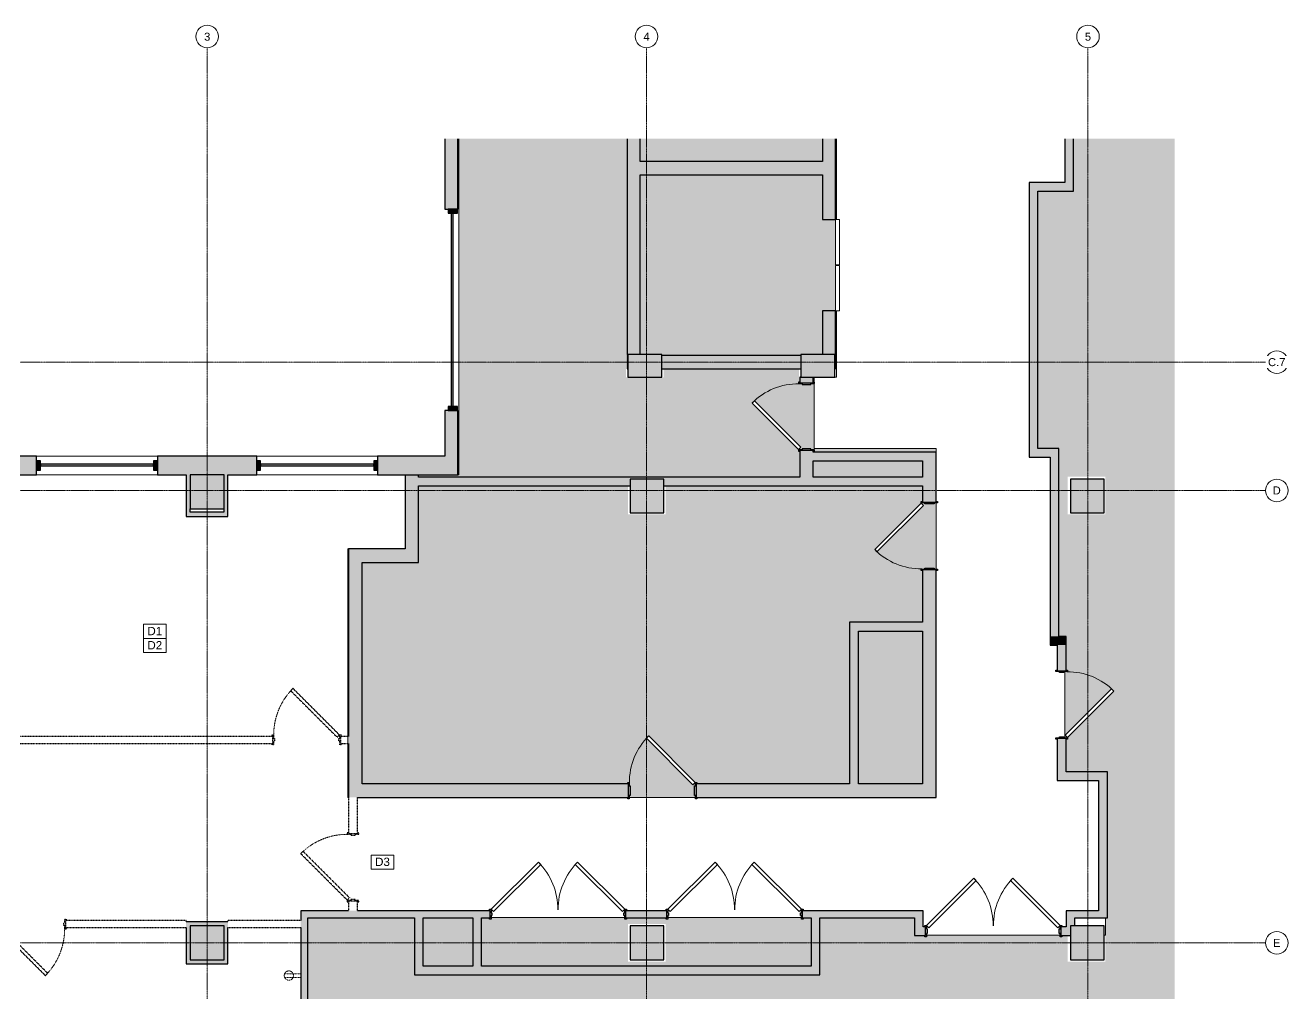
# Model space of a CAD drawing. Header units: inches. Extents: x 2810 to 3941, y 247 to 1114.
# Drawn here: x 3269 to 3941, y 599 to 1114 of the extents above; entities that cross this region are included whole.
import ezdxf

# ---------------------------------------------------------------- set-up
doc = ezdxf.new("R2010")
doc.units = ezdxf.units.IN
doc.header["$MEASUREMENT"] = 0
doc.linetypes.add('Demolished', pattern=[0.1875, 0.125, -0.0625])
doc.linetypes.add('Grid Line 1_2_', pattern=[0.875, 0.5, -0.125, 0.125, -0.125])
for name, color, linetype, lineweight in [('A-ANNO-KEYN', 231, 'Continuous', 9), ('A-ANNO-NOTE', 131, 'Demolished', 9), ('A-DETL-GENF', 92, 'Continuous', 9), ('A-DETL-THIN', 151, 'Continuous', 9), ('A-DOOR', 31, 'Demolished', 9), ('A-GLAZ-CURT', 52, 'Continuous', 18), ('A-GLAZ-CWMG', 51, 'Continuous', 18), ('A-WALL', 113, 'Continuous', 18), ('A-WALL-PATT', 111, 'Continuous', 18), ('I-WALL', 2, 'Continuous', 18), ('Q-SPCQ', 91, 'Continuous', 18), ('S-COLS', 52, 'Continuous', 18), ('S-GRID', 1, 'Continuous', 9), ('S-GRID-IDEN', 1, 'Continuous', 9)]:
    doc.layers.add(name, color=color, linetype=linetype, lineweight=lineweight)
doc.styles.add('Arial', font='arial.ttf', dxfattribs={"height": 4.425898})
doc.styles.add('Swis721 Lt BT', font='swissl.ttf', dxfattribs={"height": 4.257319})

# ---------------------------------------------------------------- blocks, each defined once
blk = doc.blocks.new('System Panel - Glazed-4380184-FIRST FLOOR DEMOLITION')
at = {"layer": 'A-GLAZ-CURT'}
blk.add_hatch(color=250, dxfattribs=at).paths.add_polyline_path([(-30.125, -0.75), (-30.125, -1.75), (30.125, -1.75), (30.125, -0.75)], flags=0)
at = {"layer": 'A-GLAZ-CURT', "color": 8, "lineweight": 30}
for p, q in [((30.125, -0.75), (-30.125, -0.75)), ((-30.125, -0.75), (-30.125, -1.75)), ((-30.125, -1.75), (30.125, -1.75)), ((30.125, -1.75), (30.125, -0.75))]:
    blk.add_line(p, q, dxfattribs=at)
blk = doc.blocks.new('Rectangular Mullion - 2 x 5_ rectangular-4380177-FIRST FLOOR DEMOLITION')
at = {"layer": 'A-GLAZ-CWMG'}
blk.add_hatch(color=250, dxfattribs=at).paths.add_polyline_path([(-2, 3.5), (-2, -1.5), (0, -1.5), (0, 3.5)], flags=0)
at = {"layer": 'A-GLAZ-CWMG', "color": 8, "lineweight": 30}
for p, q in [((0, 3.5), (-2, 3.5)), ((-2, 3.5), (-2, -1.5)), ((0, -1.5), (0, 3.5)), ((-2, -1.5), (0, -1.5))]:
    blk.add_line(p, q, dxfattribs=at)
blk = doc.blocks.new('Rectangular Mullion - 2 x 5_ rectangular-4380178-FIRST FLOOR DEMOLITION')
at = {"layer": 'A-GLAZ-CWMG'}
blk.add_hatch(color=250, dxfattribs=at).paths.add_polyline_path([(0, -1.5), (-2, -1.5), (-2, 3.5), (0, 3.5), (0, 0.75)], flags=0)
at = {"layer": 'A-GLAZ-CWMG', "color": 8, "lineweight": 30}
for p, q in [((-2, 3.5), (0, 3.5)), ((-2, -1.5), (-2, 3.5)), ((0, 3.5), (0, -1.5)), ((0, -1.5), (-2, -1.5))]:
    blk.add_line(p, q, dxfattribs=at)
blk = doc.blocks.new('Concrete-Rectangular-Column - 18X18-4463687-FIRST FLOOR DEMOLITION')
at = {"layer": 'S-COLS'}
blk.add_hatch(color=250, dxfattribs=at).paths.add_polyline_path([(8, -9), (9, -9), (9, 9), (-9, 9), (-9, -9)], flags=0)
at = {"layer": 'S-COLS', "color": 8, "lineweight": 30}
for p, q in [((9, 9), (-9, 9)), ((-9, 9), (-9, -9)), ((9, -9), (9, 9)), ((-9, -9), (9, -9))]:
    blk.add_line(p, q, dxfattribs=at)
blk = doc.blocks.new('System Panel - Glazed-4466132-FIRST FLOOR DEMOLITION')
at = {"layer": 'A-GLAZ-CURT'}
blk.add_hatch(color=250, dxfattribs=at).paths.add_polyline_path([(51.5, -0.75), (-51.5, -0.75), (-51.5, -1.75), (51.5, -1.75)], flags=0)
at = {"layer": 'A-GLAZ-CURT', "color": 8, "lineweight": 30}
for p, q in [((51.5, -0.75), (-51.5, -0.75)), ((-51.5, -0.75), (-51.5, -1.75)), ((-51.5, -1.75), (51.5, -1.75)), ((51.5, -1.75), (51.5, -0.75))]:
    blk.add_line(p, q, dxfattribs=at)
blk = doc.blocks.new('Single Flush_No Glass - 3_-0_x8_-0_-4469900-FIRST FLOOR DEMOLITION')
at = {"layer": 'A-DOOR', "color": 10, "lineweight": 30}
for p, q in [((-14.38, 2.97), (-14.38, 2.22)), ((-13.63, 2.97), (-14.38, 2.97)), ((-13.63, 1.1), (-13.63, 2.97)), ((-13.13, 1.1), (-13.63, 1.1)), ((-13.13, -1.28), (-13.13, 1.1)), ((21.62, 1.1), (21.12, 1.1)), ((21.12, 1.1), (21.12, -1.28)), ((22.37, 2.97), (21.62, 2.97)), ((21.62, 2.97), (21.62, 1.1)), ((22.37, 2.22), (22.37, 2.97)), ((-14.38, -2.4), (-14.38, -3.15)), ((-14.38, -3.15), (-13.63, -3.15)), ((-13.63, -3.15), (-13.63, -1.28)), ((-13.63, -1.28), (-13.13, -1.28)), ((-4.49, -26.66), (20.26, -1.91)), ((21.49, -3.15), (-3.25, -27.9)), ((20.26, -1.91), (21.49, -3.15)), ((21.12, -1.28), (21.62, -1.28)), ((21.62, -1.28), (21.62, -3.15)), ((21.62, -3.15), (22.37, -3.15)), ((22.37, -3.15), (22.37, -2.4)), ((-3.25, -27.9), (-4.49, -26.66))]:
    blk.add_line(p, q, dxfattribs=at)
at = {"layer": 'A-DOOR', "color": 7}
blk.add_arc((21.49, -3.15), 35, 179.5, 225, dxfattribs=at)
blk = doc.blocks.new('Concrete-Rectangular-Column - 12 x 18-4462631-FIRST FLOOR DEMOLITION')
at = {"layer": 'S-COLS'}
blk.add_hatch(color=250, dxfattribs=at).paths.add_polyline_path([(-6, -9), (6, -9), (6, 9), (-6, 9), (-6, 2.5)], flags=0)
at = {"layer": 'S-COLS', "color": 8, "lineweight": 30}
for p, q in [((6, 9), (-6, 9)), ((-6, 9), (-6, -9)), ((6, -9), (6, 9)), ((-6, -9), (6, -9))]:
    blk.add_line(p, q, dxfattribs=at)
blk = doc.blocks.new('Single Flush_No Glass - 3_-0_x8_-0_-4473693-FIRST FLOOR DEMOLITION')
at = {"layer": 'A-DOOR', "linetype": 'Continuous', "lineweight": 18}
h = blk.add_hatch(color=250, dxfattribs=at)
h.paths.add_polyline_path([(22.37, -2.22), (21.99, -2.22), (21.99, 2.4), (22.37, 2.4), (22.37, 3.15), (21.62, 3.15), (21.62, 1.28), (21.12, 1.28), (21.12, -1.1), (21.62, -1.1), (21.62, -2.97), (22.37, -2.97)], flags=0)
h.paths.add_polyline_path([(-13.13, -1.1), (-13.13, 1.28), (-13.63, 1.28), (-13.63, 3.15), (-14.38, 3.15), (-14.38, 2.4), (-14.01, 2.4), (-14.01, -2.22), (-14.38, -2.22), (-14.38, -2.97), (-13.63, -2.97), (-13.63, -1.1)], flags=0)
at = {"layer": 'A-DOOR', "color": 8, "linetype": 'Continuous', "lineweight": 30}
for p, q in [((-3.25, 27.9), (-4.49, 26.66)), ((21.49, 3.15), (-3.25, 27.9)), ((-4.49, 26.66), (20.26, 1.91)), ((-14.38, 3.15), (-13.63, 3.15)), ((-14.38, 2.4), (-14.38, 3.15)), ((-13.63, 3.15), (-13.63, 1.28)), ((-13.63, 1.28), (-13.13, 1.28)), ((-13.13, 1.28), (-13.13, -1.1)), ((20.26, 1.91), (21.49, 3.15)), ((21.12, 1.28), (21.62, 1.28)), ((21.12, -1.1), (21.12, 1.28)), ((21.62, 3.15), (22.37, 3.15)), ((21.62, 1.28), (21.62, 3.15)), ((22.37, 3.15), (22.37, 2.4)), ((-14.38, -2.97), (-14.38, -2.22)), ((-13.63, -2.97), (-14.38, -2.97)), ((-13.63, -1.1), (-13.63, -2.97)), ((-13.13, -1.1), (-13.63, -1.1)), ((21.62, -1.1), (21.12, -1.1)), ((21.62, -2.97), (21.62, -1.1)), ((22.37, -2.97), (21.62, -2.97)), ((22.37, -2.22), (22.37, -2.97))]:
    blk.add_line(p, q, dxfattribs=at)
at = {"layer": 'A-DOOR', "color": 55, "linetype": 'Continuous', "lineweight": 18}
blk.add_arc((21.49, 3.15), 35, 135, 180.5, dxfattribs=at)
blk = doc.blocks.new('Double Flush_No Glass_with Frame - 6_-0_X8_-0_-4473727-FIRST FLOOR DEMOLITION')
at = {"layer": 'A-DOOR', "linetype": 'Continuous', "lineweight": 18}
h = blk.add_hatch(color=250, dxfattribs=at)
h.paths.add_polyline_path([(-31.63, -2.97), (-31.63, -1.1), (-31.13, -1.1), (-31.13, 1.28), (-31.63, 1.28), (-31.63, 3.15), (-32.38, 3.15), (-32.38, 2.4), (-32.01, 2.4), (-32.01, -2.22), (-32.38, -2.22), (-32.38, -2.97), (-32.01, -2.97)], flags=0)
h.paths.add_polyline_path([(40.24, -2.97), (40.37, -2.97), (40.37, -2.22), (39.99, -2.22), (39.99, 2.4), (40.37, 2.4), (40.37, 3.15), (39.62, 3.15), (39.62, 1.28), (39.12, 1.28), (39.12, -1.1), (39.62, -1.1), (39.62, -2.97), (39.99, -2.97)], flags=0)
at = {"layer": 'A-DOOR', "color": 8, "linetype": 'Continuous', "lineweight": 30}
for p, q in [((-31.51, 3.15), (-6.45, 28.21)), ((-5.21, 26.97), (-30.27, 1.91)), ((-6.45, 28.21), (-5.21, 26.97)), ((14.44, 28.21), (13.2, 26.97)), ((13.2, 26.97), (38.26, 1.91)), ((39.49, 3.15), (14.44, 28.21)), ((-32.38, 3.15), (-31.63, 3.15)), ((-32.38, 2.4), (-32.38, 3.15)), ((-31.63, 3.15), (-31.63, 1.28)), ((-31.63, 1.28), (-31.13, 1.28)), ((-30.27, 1.91), (-31.51, 3.15)), ((-31.13, 1.28), (-31.13, -1.1)), ((38.26, 1.91), (39.49, 3.15)), ((39.12, 1.28), (39.62, 1.28)), ((39.12, -1.1), (39.12, 1.28)), ((39.62, 3.15), (40.37, 3.15)), ((39.62, 1.28), (39.62, 3.15)), ((40.37, 3.15), (40.37, 2.4)), ((-32.38, -2.97), (-32.38, -2.22)), ((-31.63, -2.97), (-32.38, -2.97)), ((-31.63, -1.1), (-31.63, -2.97)), ((-31.13, -1.1), (-31.63, -1.1)), ((39.62, -1.1), (39.12, -1.1)), ((39.62, -2.97), (39.62, -1.1)), ((40.37, -2.97), (39.62, -2.97)), ((40.37, -2.22), (40.37, -2.97))]:
    blk.add_line(p, q, dxfattribs=at)
at = {"layer": 'A-DOOR', "color": 55, "linetype": 'Continuous', "lineweight": 18}
for centre, start, end in [((-31.51, 3.15), 359.5, 45), ((39.49, 3.15), 135, 180.5)]:
    blk.add_arc(centre, 35.44, start, end, dxfattribs=at)
blk = doc.blocks.new('Double Flush_No Glass_with Frame - 6_-0_X8_-0_-4473791-FIRST FLOOR DEMOLITION')
at = {"layer": 'A-DOOR', "linetype": 'Continuous', "lineweight": 18}
h = blk.add_hatch(color=250, dxfattribs=at)
h.paths.add_polyline_path([(-32.01, -2.54), (-31.63, -2.54), (-31.63, -0.66), (-31.13, -0.66), (-31.13, 0.84), (-31.63, 0.84), (-31.63, 2.71), (-32.38, 2.71), (-32.38, 1.96), (-32.01, 1.96), (-32.01, -1.79), (-32.38, -1.79), (-32.38, -2.54), (-32.26, -2.54)], flags=0)
h.paths.add_polyline_path([(39.62, -2.54), (40.37, -2.54), (40.37, -1.79), (39.99, -1.79), (39.99, 1.96), (40.37, 1.96), (40.37, 2.71), (39.62, 2.71), (39.62, 0.84), (39.12, 0.84), (39.12, -0.66), (39.62, -0.66), (39.62, -1.79)], flags=0)
at = {"layer": 'A-DOOR', "color": 8, "linetype": 'Continuous', "lineweight": 30}
for p, q in [((-31.51, 2.71), (-6.45, 27.77)), ((-6.45, 27.77), (-5.21, 26.53)), ((14.44, 27.77), (13.2, 26.53)), ((39.49, 2.71), (14.44, 27.77)), ((-5.21, 26.53), (-30.27, 1.48)), ((13.2, 26.53), (38.26, 1.48)), ((-32.38, 2.71), (-31.63, 2.71)), ((-32.38, 1.96), (-32.38, 2.71)), ((-31.63, 2.71), (-31.63, 0.84)), ((-31.63, 0.84), (-31.13, 0.84)), ((-30.27, 1.48), (-31.51, 2.71)), ((-31.13, 0.84), (-31.13, -0.66)), ((38.26, 1.48), (39.49, 2.71)), ((39.12, 0.84), (39.62, 0.84)), ((39.12, -0.66), (39.12, 0.84)), ((39.62, 2.71), (40.37, 2.71)), ((39.62, 0.84), (39.62, 2.71)), ((40.37, 2.71), (40.37, 1.96)), ((-32.38, -2.54), (-32.38, -1.79)), ((-31.63, -2.54), (-32.38, -2.54)), ((-31.63, -0.66), (-31.63, -2.54)), ((-31.13, -0.66), (-31.63, -0.66)), ((39.62, -0.66), (39.12, -0.66)), ((39.62, -2.54), (39.62, -0.66)), ((40.37, -2.54), (39.62, -2.54)), ((40.37, -1.79), (40.37, -2.54))]:
    blk.add_line(p, q, dxfattribs=at)
at = {"layer": 'A-DOOR', "color": 55, "linetype": 'Continuous', "lineweight": 18}
for centre, start, end in [((-31.51, 2.71), 359.5, 45), ((39.49, 2.71), 135, 180.5)]:
    blk.add_arc(centre, 35.44, start, end, dxfattribs=at)
blk = doc.blocks.new('Single Flush_No Glass - 3_-0_x8_-0_-4473920-FIRST FLOOR DEMOLITION')
at = {"layer": 'A-DOOR', "linetype": 'Continuous', "lineweight": 18}
h = blk.add_hatch(color=250, dxfattribs=at)
h.paths.add_polyline_path([(-14.01, -4.29), (-13.63, -4.29), (-13.63, -2.41), (-13.13, -2.41), (-13.13, 2.59), (-13.63, 2.59), (-13.63, 4.46), (-14.38, 4.46), (-14.38, 3.71), (-14.01, 3.71), (-14.01, -3.54), (-14.38, -3.54), (-14.38, -4.29), (-14.26, -4.29)], flags=0)
h.paths.add_polyline_path([(21.62, -4.29), (22.37, -4.29), (22.37, -3.54), (21.99, -3.54), (21.99, 3.71), (22.37, 3.71), (22.37, 4.46), (21.62, 4.46), (21.62, 2.59), (21.12, 2.59), (21.12, -2.41), (21.62, -2.41), (21.62, -3.54)], flags=0)
at = {"layer": 'A-DOOR', "color": 8, "linetype": 'Continuous', "lineweight": 30}
for p, q in [((-3.25, 29.21), (-4.49, 27.98)), ((-4.49, 27.98), (20.26, 3.23)), ((21.49, 4.46), (-3.25, 29.21)), ((-14.38, 4.46), (-13.63, 4.46)), ((-14.38, 3.71), (-14.38, 4.46)), ((-13.63, 4.46), (-13.63, 2.59)), ((-13.63, 2.59), (-13.13, 2.59)), ((-13.13, 2.59), (-13.13, -2.41)), ((20.26, 3.23), (21.49, 4.46)), ((21.12, 2.59), (21.62, 2.59)), ((21.12, -2.41), (21.12, 2.59)), ((21.62, 4.46), (22.37, 4.46)), ((21.62, 2.59), (21.62, 4.46)), ((22.37, 4.46), (22.37, 3.71)), ((-14.38, -4.29), (-14.38, -3.54)), ((-13.63, -4.29), (-14.38, -4.29)), ((-13.63, -2.41), (-13.63, -4.29)), ((-13.13, -2.41), (-13.63, -2.41)), ((21.62, -2.41), (21.12, -2.41)), ((21.62, -4.29), (21.62, -2.41)), ((22.37, -4.29), (21.62, -4.29)), ((22.37, -3.54), (22.37, -4.29))]:
    blk.add_line(p, q, dxfattribs=at)
at = {"layer": 'A-DOOR', "color": 55, "linetype": 'Continuous', "lineweight": 18}
blk.add_arc((21.49, 4.46), 35, 135, 180.5, dxfattribs=at)
blk = doc.blocks.new('Single Flush_No Glass - 3_-0_x8_-0_-4479099-FIRST FLOOR DEMOLITION')
at = {"layer": 'A-DOOR', "linetype": 'Continuous', "lineweight": 18}
h = blk.add_hatch(color=250, dxfattribs=at)
h.paths.add_polyline_path([(-14.38, 4.46), (-14.38, 3.71), (-14.01, 3.71), (-14.01, -3.54), (-14.38, -3.54), (-14.38, -4.29), (-13.63, -4.29), (-13.63, -2.41), (-13.13, -2.41), (-13.13, 2.59), (-13.63, 2.59), (-13.63, 4.46), (-14.26, 4.46)], flags=0)
h.paths.add_polyline_path([(21.12, -2.41), (21.62, -2.41), (21.62, -4.29), (22.37, -4.29), (22.37, -3.54), (21.99, -3.54), (21.99, 3.71), (22.37, 3.71), (22.37, 4.46), (21.62, 4.46), (21.62, 2.59), (21.12, 2.59)], flags=0)
at = {"layer": 'A-DOOR', "color": 8, "linetype": 'Continuous', "lineweight": 30}
for p, q in [((-3.25, 29.21), (-4.49, 27.98)), ((-4.49, 27.98), (20.26, 3.23)), ((21.49, 4.46), (-3.25, 29.21)), ((-14.38, 4.46), (-13.63, 4.46)), ((-14.38, 3.71), (-14.38, 4.46)), ((-13.63, 4.46), (-13.63, 2.59)), ((-13.63, 2.59), (-13.13, 2.59)), ((-13.13, 2.59), (-13.13, -2.41)), ((20.26, 3.23), (21.49, 4.46)), ((21.12, 2.59), (21.62, 2.59)), ((21.12, -2.41), (21.12, 2.59)), ((21.62, 4.46), (22.37, 4.46)), ((21.62, 2.59), (21.62, 4.46)), ((22.37, 4.46), (22.37, 3.71)), ((-14.38, -4.29), (-14.38, -3.54)), ((-13.63, -4.29), (-14.38, -4.29)), ((-13.63, -2.41), (-13.63, -4.29)), ((-13.13, -2.41), (-13.63, -2.41)), ((21.62, -2.41), (21.12, -2.41)), ((21.62, -4.29), (21.62, -2.41)), ((22.37, -4.29), (21.62, -4.29)), ((22.37, -3.54), (22.37, -4.29))]:
    blk.add_line(p, q, dxfattribs=at)
at = {"layer": 'A-DOOR', "color": 55, "linetype": 'Continuous', "lineweight": 18}
blk.add_arc((21.49, 4.46), 35, 135, 180.5, dxfattribs=at)
blk = doc.blocks.new('Single Flush_No Glass - 3_-0_x8_-0_-4473688-FIRST FLOOR DEMOLITION')
at = {"layer": 'A-DOOR', "linetype": 'Continuous', "lineweight": 18}
h = blk.add_hatch(color=250, dxfattribs=at)
h.paths.add_polyline_path([(22.37, 4.16), (21.62, 4.16), (21.62, 2.29), (21.12, 2.29), (21.12, -2.46), (21.62, -2.46), (21.62, -4.34), (22.37, -4.34), (22.37, -3.59), (21.99, -3.59), (21.99, 3.41), (22.37, 3.41), (22.37, 4.07)], flags=0)
h.paths.add_polyline_path([(-13.13, -2.46), (-13.13, 2.29), (-13.63, 2.29), (-13.63, 4.16), (-14.38, 4.16), (-14.38, 3.41), (-14.01, 3.41), (-14.01, -3.59), (-14.38, -3.59), (-14.38, -4.34), (-13.63, -4.34), (-13.63, -2.46)], flags=0)
at = {"layer": 'A-DOOR', "color": 8, "linetype": 'Continuous', "lineweight": 30}
for p, q in [((-14.38, 4.16), (-14.38, 3.41)), ((-13.63, 4.16), (-14.38, 4.16)), ((-13.63, 2.29), (-13.63, 4.16)), ((-13.13, 2.29), (-13.63, 2.29)), ((-13.13, -2.46), (-13.13, 2.29)), ((21.62, 2.29), (21.12, 2.29)), ((21.12, 2.29), (21.12, -2.46)), ((22.37, 4.16), (21.62, 4.16)), ((21.62, 4.16), (21.62, 2.29)), ((22.37, 3.41), (22.37, 4.16)), ((-14.38, -3.59), (-14.38, -4.34)), ((-14.38, -4.34), (-13.63, -4.34)), ((-13.63, -4.34), (-13.63, -2.46)), ((-13.63, -2.46), (-13.13, -2.46)), ((-4.49, -27.85), (20.26, -3.1)), ((21.49, -4.34), (-3.25, -29.09)), ((20.26, -3.1), (21.49, -4.34)), ((21.12, -2.46), (21.62, -2.46)), ((21.62, -2.46), (21.62, -4.34)), ((21.62, -4.34), (22.37, -4.34)), ((22.37, -4.34), (22.37, -3.59)), ((-3.25, -29.09), (-4.49, -27.85))]:
    blk.add_line(p, q, dxfattribs=at)
at = {"layer": 'A-DOOR', "color": 55, "linetype": 'Continuous', "lineweight": 18}
blk.add_arc((21.49, -4.34), 35, 179.5, 225, dxfattribs=at)
blk = doc.blocks.new('Elevator Door-Center - 48_ x 84_-4478724-FIRST FLOOR DEMOLITION')
at = {"layer": 'Q-SPCQ', "color": 55}
for p, q in [((-28.15, 5.5), (-4.03, 5.5)), ((-28.15, 5.5), (-28.15, 3.5)), ((-4.03, 3.5), (-28.15, 3.5)), ((-4.03, 3.5), (-4.03, 5.5)), ((-3.78, 5.5), (20.35, 5.5)), ((-3.78, 3.5), (-3.78, 5.5)), ((20.35, 3.5), (-3.78, 3.5)), ((20.35, 5.5), (20.35, 3.5))]:
    blk.add_line(p, q, dxfattribs=at)
blk = doc.blocks.new('Single Flush_No Glass - 3_-0_x8_-0_-4532417-FIRST FLOOR DEMOLITION')
at = {"layer": 'A-DOOR', "color": 10, "lineweight": 30}
for p, q in [((-3.25, 27.46), (-4.49, 26.23)), ((21.49, 2.71), (-3.25, 27.46)), ((-4.49, 26.23), (20.26, 1.48)), ((-14.38, 2.71), (-13.63, 2.71)), ((-14.38, 1.96), (-14.38, 2.71)), ((-13.63, 2.71), (-13.63, 0.84)), ((-13.63, 0.84), (-13.13, 0.84)), ((-13.13, 0.84), (-13.13, -0.66)), ((20.26, 1.48), (21.49, 2.71)), ((21.12, 0.84), (21.62, 0.84)), ((21.12, -0.66), (21.12, 0.84)), ((21.62, 2.71), (22.37, 2.71)), ((21.62, 0.84), (21.62, 2.71)), ((22.37, 2.71), (22.37, 1.96)), ((-14.38, -2.54), (-14.38, -1.79)), ((-13.63, -2.54), (-14.38, -2.54)), ((-13.63, -0.66), (-13.63, -2.54)), ((-13.13, -0.66), (-13.63, -0.66)), ((21.62, -0.66), (21.12, -0.66)), ((21.62, -2.54), (21.62, -0.66)), ((22.37, -2.54), (21.62, -2.54)), ((22.37, -1.79), (22.37, -2.54))]:
    blk.add_line(p, q, dxfattribs=at)
at = {"layer": 'A-DOOR', "color": 7}
blk.add_arc((21.49, 2.71), 35, 135, 180.5, dxfattribs=at)
blk = doc.blocks.new('Grid - Grid Head - Circle-50561-FIRST FLOOR DEMOLITION')
at = {"layer": 'S-GRID-IDEN'}
blk.add_circle((0, 0), 0.125, dxfattribs=at)
blk = doc.blocks.new('Keynote Tag - Keynote Number - Boxed-135510-FIRST FLOOR DEMOLITION')
at = {"layer": 'A-ANNO-KEYN'}
for p, q in [((-0.125, -0.079), (-0.125, 0.078)), ((-0.125, 0.078), (0.125, 0.078)), ((0.125, 0.078), (0.125, -0.079)), ((-0.125, -0.079), (0.125, -0.079))]:
    blk.add_line(p, q, dxfattribs=at)

msp = doc.modelspace()

# ---------------------------------------------------------------- hatches: boundary and pattern name
at = {"layer": 'A-DETL-GENF'}
h = msp.add_hatch(color=9, dxfattribs=at)
h.paths.add_polyline_path([(3807.35, 289.79), (3822.6, 289.79), (3822.6, 300.79), (3844.85, 300.79), (3844.85, 289.79), (3880.59, 289.79), (3880.59, 1053.55), (3826.79, 1053.55), (3826.79, 1025.6), (3807.79, 1025.6), (3807.79, 888.79), (3818.22, 888.79), (3818.23, 888.73), (3819.04, 888.71), (3819.04, 788.73), (3822.79, 788.73), (3822.79, 770.79), (3823.54, 770.79), (3823.54, 770.04), (3822.22, 770.04), (3822.22, 734.79), (3823.54, 734.79), (3823.54, 734.04), (3822.79, 734.04), (3822.79, 716.73), (3844.79, 716.73), (3844.79, 639.04), (3843.72, 639.04), (3843.72, 615.66), (3823.72, 615.66), (3823.72, 629.6), (3820.47, 629.6), (3820.47, 628.85), (3819.72, 628.85), (3819.72, 629.79), (3748.47, 629.79), (3748.47, 628.85), (3747.72, 628.85), (3747.72, 629.6), (3742.16, 629.6), (3742.16, 639.04), (3691.79, 639.04), (3691.79, 608.6), (3476.16, 608.6), (3476.16, 639.04), (3419.35, 639.04), (3419.35, 524.41), (3440.35, 524.41), (3440.35, 471.16), (3384.35, 471.16), (3384.35, 289.79), (3472.16, 289.79), (3472.16, 300.23), (3493.29, 300.23), (3493.29, 289.79), (3588.6, 289.79), (3588.6, 300.79), (3610.85, 300.79), (3610.85, 289.79), (3706.16, 289.79), (3706.16, 300.23), (3727.29, 300.23), (3727.29, 289.79), (3752.79, 289.79)], flags=0)
h.paths.add_polyline_path([(3842.6, 374.16), (3823.72, 374.16), (3823.72, 401.16), (3843.72, 401.16), (3843.72, 374.16)], flags=0)
h.paths.add_polyline_path([(3609.72, 374.16), (3589.72, 374.16), (3589.72, 401.16), (3609.72, 401.16)], flags=0)
h.paths.add_polyline_path([(3587.97, 613.23), (3687.16, 613.23), (3687.16, 639.04), (3682.85, 639.04), (3682.85, 638.29), (3682.1, 638.29), (3682.1, 639.16), (3610.85, 639.16), (3610.85, 638.29), (3610.1, 638.29), (3610.1, 639.04), (3588.85, 639.04), (3588.85, 638.29), (3588.1, 638.29), (3588.1, 639.16), (3516.85, 639.16), (3516.85, 638.29), (3516.1, 638.29), (3516.1, 639.04), (3511.79, 639.04), (3511.79, 613.23), (3587.6, 613.23)], flags=0)
h.paths.add_polyline_path([(3507.16, 613.23), (3507.16, 639.04), (3480.79, 639.04), (3480.79, 613.23), (3497.17, 613.23)], flags=0)
h.paths.add_polyline_path([(3609.72, 615.66), (3589.72, 615.66), (3589.72, 635.66), (3609.72, 635.66), (3609.72, 629.79)], flags=0)
h.paths.add_polyline_path([(3823.54, 734.91), (3822.3, 736.15), (3847.05, 760.9), (3848.29, 759.66), (3834.8, 746.18)], flags=0)
h.paths.add_polyline_path([(3823.72, 853.66), (3823.72, 873.66), (3843.72, 873.66), (3843.72, 853.66), (3826.79, 853.66)], flags=0)
h = msp.add_hatch(color=9, dxfattribs=at)
h.paths.add_polyline_path([(3625.47, 703.04), (3625.6, 703.04), (3625.6, 704.16), (3625.1, 704.16), (3625.1, 709.16), (3625.6, 709.16), (3625.6, 711.04), (3626.35, 711.04), (3626.35, 710.29), (3707.66, 710.29), (3707.66, 796.23), (3746.47, 796.23), (3746.47, 823.79), (3745.72, 823.79), (3745.72, 824.54), (3747.6, 824.54), (3747.6, 825.04), (3752.6, 825.04), (3752.6, 824.54), (3753.72, 824.54), (3753.72, 859.79), (3752.6, 859.79), (3752.6, 859.29), (3747.6, 859.29), (3747.6, 859.79), (3745.72, 859.79), (3745.72, 860.54), (3746.47, 860.54), (3746.47, 868.85), (3609.72, 868.85), (3609.72, 853.66), (3589.72, 853.66), (3589.72, 868.85), (3478.35, 868.85), (3478.35, 828.04), (3448.35, 828.04), (3448.35, 710.29), (3589.6, 710.29), (3589.6, 711.04), (3590.35, 711.04), (3590.35, 709.16), (3590.85, 709.16), (3590.85, 704.16), (3590.35, 704.16), (3590.35, 703.04), (3625.1, 703.04)], flags=0)
h.paths.add_polyline_path([(3440.72, 703.04), (3441.1, 703.04), (3441.1, 835.29), (3440.72, 835.29), (3440.72, 710.29)], flags=0)
h.paths.add_polyline_path([(3624.24, 709.8), (3599.49, 734.55), (3600.73, 735.79), (3625.47, 711.04), (3624.72, 710.29)], flags=0)
h.paths.add_polyline_path([(3712.29, 710.29), (3746.47, 710.29), (3746.47, 791.6), (3712.29, 791.6), (3712.29, 722.43)], flags=0)
h.paths.add_polyline_path([(3722.21, 833.68), (3720.98, 834.92), (3745.72, 859.66), (3746.96, 858.43), (3723.82, 835.29)], flags=0)
h.paths.add_polyline_path([(3693.22, 873.48), (3746.47, 873.48), (3746.47, 882.1), (3688.22, 882.1), (3688.22, 873.48), (3688.88, 873.48)], flags=0)
h.paths.add_polyline_path([(3609.72, 873.48), (3681.22, 873.48), (3681.22, 887.29), (3680.47, 887.29), (3680.47, 888.04), (3682.35, 888.04), (3682.35, 888.54), (3687.1, 888.54), (3687.1, 888.04), (3688.97, 888.04), (3688.97, 887.29), (3688.22, 887.29), (3688.22, 886.73), (3753.72, 886.73), (3753.72, 888.66), (3688.72, 888.66), (3688.72, 923.29), (3687.1, 923.29), (3687.1, 922.79), (3682.35, 922.79), (3682.35, 923.29), (3680.47, 923.29), (3680.47, 924.04), (3681.22, 924.04), (3681.22, 926.66), (3680.72, 926.66), (3680.72, 931.16), (3608.72, 931.16), (3608.72, 926.66), (3588.72, 926.66), (3588.72, 938.66), (3589.22, 938.66), (3589.22, 1053.55), (3499.72, 1053.55), (3499.72, 874.66), (3478.35, 874.66), (3478.35, 873.48), (3589.72, 873.48), (3589.72, 873.66), (3609.72, 873.66)], flags=0)
h.paths.add_polyline_path([(3680.47, 888.16), (3655.73, 912.91), (3656.96, 914.15), (3681.71, 889.4), (3680.97, 888.66)], flags=0)
h.paths.add_polyline_path([(3688.64, 924.04), (3688.72, 924.04), (3688.72, 926.66), (3688.22, 926.66), (3688.22, 924.04)], flags=0)
h.paths.add_polyline_path([(3680.72, 938.16), (3680.72, 938.66), (3693.22, 938.66), (3693.22, 962.01), (3700.22, 962.01), (3700.22, 986.14), (3700.72, 986.14), (3700.72, 986.39), (3700.22, 986.39), (3700.22, 1010.51), (3693.22, 1010.51), (3693.22, 1034.37), (3596.22, 1034.37), (3596.22, 938.66), (3608.72, 938.66), (3608.72, 938.16), (3676.72, 938.16)], flags=0)
h.paths.add_polyline_path([(3700.72, 938.66), (3700.72, 962.01), (3700.22, 962.01), (3700.22, 938.66)], flags=0)
h.paths.add_polyline_path([(3700.22, 1010.51), (3700.72, 1010.51), (3700.72, 1053.55), (3700.22, 1053.55), (3700.22, 1034.37)], flags=0)
h.paths.add_polyline_path([(3596.7, 1041.37), (3693.22, 1041.37), (3693.22, 1053.55), (3596.22, 1053.55), (3596.22, 1041.37)], flags=0)
at = {"layer": 'A-WALL-PATT', "lineweight": 9}
h = msp.add_hatch(color=7, dxfattribs=at)
h.paths.add_polyline_path([(3492.22, 884.66), (3499.22, 884.66), (3499.22, 908.99), (3492.22, 908.99)], flags=0)
h.paths.add_polyline_path([(3499.22, 1015.99), (3499.22, 1053.55), (3492.22, 1053.55), (3492.22, 1015.99), (3497.17, 1015.99)], flags=0)
for points in [[(3589.22, 931.16), (3589.72, 931.16), (3589.73, 938.66), (3596.22, 938.66), (3596.22, 1053.55), (3589.22, 1053.55)], [(3822.16, 1030.23), (3826.79, 1030.23), (3826.79, 1053.55), (3822.16, 1053.55)], [(3693.22, 1034.37), (3693.22, 1041.37), (3596.22, 1041.37), (3596.22, 1034.37), (3624.98, 1034.37)], [(3803.16, 888.73), (3807.79, 888.73), (3807.79, 1030.23), (3803.16, 1030.23)], [(3826.79, 1025.6), (3826.79, 1030.23), (3807.79, 1030.23), (3807.79, 1025.6), (3823.72, 1025.6)], [(3681.72, 931.16), (3681.72, 938.16), (3607.72, 938.16), (3607.72, 931.16), (3681.22, 931.16)], [(3819.04, 884.1), (3819.04, 888.73), (3803.16, 888.73), (3803.16, 884.1), (3814.41, 884.1)], [(3693.22, 882.1), (3753.72, 882.1), (3753.72, 886.73), (3688.22, 886.73), (3688.22, 882.1), (3688.88, 882.1)], [(3814.41, 788.73), (3819.04, 788.73), (3819.04, 884.1), (3814.41, 884.1), (3814.41, 852.58)], [(3354.6, 852.54), (3356.85, 852.54), (3356.85, 874.66), (3354.6, 874.66), (3354.6, 852.58)], [(3376.85, 854.79), (3376.85, 874.66), (3374.85, 874.66), (3374.85, 856.66), (3374.6, 856.66), (3374.6, 854.79), (3375.72, 854.79)], [(3471.1, 835.29), (3478.35, 835.29), (3478.35, 874.66), (3471.1, 874.66), (3471.1, 852.58)], [(3688.88, 868.85), (3746.47, 868.85), (3746.47, 873.48), (3478.35, 873.48), (3478.35, 868.85), (3590.85, 868.85), (3590.85, 872.41), (3608.85, 872.41), (3608.85, 868.85), (3624.98, 868.85)], [(3376.85, 852.54), (3376.85, 854.79), (3356.85, 854.79), (3356.85, 852.54), (3369.36, 852.54)], [(3445.72, 710.29), (3448.35, 710.29), (3448.35, 835.29), (3441.1, 835.29), (3441.1, 710.29)], [(3469.53, 828.04), (3478.35, 828.04), (3478.35, 835.29), (3448.35, 835.29), (3448.35, 828.04)], [(3707.66, 710.29), (3712.29, 710.29), (3712.29, 796.23), (3707.66, 796.23)], [(3746.47, 791.6), (3746.47, 796.23), (3712.29, 796.23), (3712.29, 791.6), (3745.27, 791.6)], [(3822.79, 784.1), (3822.79, 788.73), (3814.41, 788.73), (3814.41, 784.1), (3822.3, 784.1)], [(3840.16, 712.1), (3840.16, 716.73), (3818.16, 716.73), (3818.16, 712.1), (3822.3, 712.1)], [(3840.16, 639.04), (3844.79, 639.04), (3844.79, 716.73), (3840.16, 716.73), (3840.16, 642.79)], [(3419.35, 524.29), (3419.35, 642.79), (3415.6, 642.79), (3415.6, 524.29)], [(3476.16, 608.6), (3480.79, 608.6), (3480.79, 639.04), (3476.16, 639.04), (3476.16, 613.23)], [(3511.79, 613.23), (3511.79, 639.04), (3507.16, 639.04), (3507.16, 613.23)], [(3687.16, 613.23), (3691.79, 613.23), (3691.79, 639.04), (3687.16, 639.04)], [(3742.16, 629.6), (3746.79, 629.6), (3746.79, 642.79), (3742.16, 642.79), (3742.16, 639.04)], [(3823.72, 629.6), (3825.1, 629.6), (3825.1, 634.66), (3827.41, 634.66), (3827.41, 642.79), (3822.79, 642.79), (3822.79, 629.6)], [(3840.16, 639.04), (3840.16, 642.79), (3827.41, 642.79), (3827.41, 639.04)], [(3356.85, 634.54), (3356.85, 634.66), (3374.85, 634.66), (3374.85, 634.54), (3376.85, 634.54), (3376.85, 636.79), (3354.6, 636.79), (3354.6, 634.54), (3355.72, 634.54)], [(3354.6, 616.79), (3356.85, 616.79), (3356.85, 634.54), (3354.6, 634.54), (3354.6, 633.79)], [(3375.72, 614.54), (3376.85, 614.54), (3376.85, 634.54), (3374.85, 634.54), (3374.85, 616.66), (3374.6, 616.66), (3374.6, 614.54)], [(3369.36, 614.54), (3374.6, 614.54), (3374.58, 616.66), (3356.85, 616.66), (3356.85, 616.79), (3354.6, 616.79), (3354.6, 614.54), (3355.72, 614.54)], [(3624.98, 608.6), (3691.79, 608.6), (3691.79, 613.23), (3480.79, 613.23), (3480.79, 608.6), (3561.07, 608.6)]]:
    msp.add_hatch(color=7, dxfattribs=at).paths.add_polyline_path(points, flags=0)
h = msp.add_hatch(color=7, dxfattribs=at)
h.paths.add_polyline_path([(3699.72, 931.16), (3700.22, 931.16), (3700.22, 962.01), (3693.22, 962.01), (3693.22, 938.66), (3699.72, 938.66), (3699.72, 931.66)], flags=0)
h.paths.add_polyline_path([(3700.22, 1010.51), (3700.22, 1053.55), (3693.22, 1053.55), (3693.22, 1010.51)], flags=0)
h = msp.add_hatch(color=7, dxfattribs=at)
h.paths.add_polyline_path([(3681.71, 873.48), (3688.22, 873.48), (3688.22, 887.66), (3681.22, 887.66), (3681.22, 873.48)], flags=0)
h.paths.add_polyline_path([(3681.71, 923.66), (3688.22, 923.66), (3688.22, 926.66), (3681.22, 926.66), (3681.22, 923.66)], flags=0)
h = msp.add_hatch(color=7, dxfattribs=at)
h.paths.add_polyline_path([(3499.22, 874.66), (3499.22, 884.66), (3456.47, 884.66), (3456.47, 874.66), (3497.17, 874.66)], flags=0)
h.paths.add_polyline_path([(3339.35, 874.66), (3392.22, 874.66), (3392.22, 884.66), (3339.35, 884.66)], flags=0)
h.paths.add_polyline_path([(3275.1, 874.66), (3275.1, 884.66), (3222.47, 884.66), (3222.47, 874.66), (3258.85, 874.66)], flags=0)
h.paths.add_polyline_path([(3140.85, 874.66), (3158.54, 874.66), (3158.54, 884.66), (3105.35, 884.66), (3105.35, 874.66), (3122.85, 874.66)], flags=0)
h.paths.add_polyline_path([(3041.35, 874.66), (3041.35, 884.66), (2988.22, 884.66), (2988.22, 874.66), (3040.85, 874.66)], flags=0)
h.paths.add_polyline_path([(2906.72, 874.66), (2924.22, 874.66), (2924.22, 884.66), (2897.72, 884.66), (2897.72, 874.66)], flags=0)
h = msp.add_hatch(color=7, dxfattribs=at)
h.paths.add_polyline_path([(3746.47, 710.29), (3753.72, 710.29), (3753.72, 824.16), (3746.47, 824.16), (3746.47, 791.6)], flags=0)
h.paths.add_polyline_path([(3746.47, 860.16), (3753.72, 860.16), (3753.72, 882.1), (3746.47, 882.1), (3746.47, 868.85)], flags=0)
h = msp.add_hatch(color=7, dxfattribs=at)
h.paths.add_polyline_path([(3818.16, 716.73), (3822.79, 716.73), (3822.79, 734.41), (3818.16, 734.41)], flags=0)
h.paths.add_polyline_path([(3818.16, 770.41), (3822.79, 770.41), (3822.79, 784.1), (3818.16, 784.1)], flags=0)
h = msp.add_hatch(color=7, dxfattribs=at)
h.paths.add_polyline_path([(3753.72, 703.04), (3753.72, 710.29), (3625.97, 710.29), (3625.97, 703.04), (3752.79, 703.04)], flags=0)
h.paths.add_polyline_path([(3497.17, 703.04), (3589.97, 703.04), (3589.97, 710.29), (3441.1, 710.29), (3441.1, 703.04), (3445.72, 703.04)], flags=0)
h = msp.add_hatch(color=7, dxfattribs=at)
h.paths.add_polyline_path([(3511.79, 639.04), (3516.47, 639.04), (3516.47, 642.79), (3419.35, 642.79), (3419.35, 639.04), (3507.16, 639.04)], flags=0)
h.paths.add_polyline_path([(3691.79, 639.04), (3742.16, 639.04), (3742.16, 642.79), (3682.47, 642.79), (3682.47, 639.04), (3687.16, 639.04)], flags=0)
h.paths.add_polyline_path([(3609.72, 639.04), (3610.47, 639.04), (3610.47, 642.79), (3588.47, 642.79), (3588.47, 639.04), (3589.72, 639.04)], flags=0)
h = msp.add_hatch(color=7, dxfattribs=at)
h.paths.add_polyline_path([(3822.79, 629.6), (3822.79, 634.23), (3820.1, 634.23), (3820.1, 629.6)], flags=0)
h.paths.add_polyline_path([(3748.1, 629.6), (3748.1, 634.23), (3746.79, 634.23), (3746.79, 629.6)], flags=0)

# ---------------------------------------------------------------- linework, layer by layer
at = {"layer": 'A-ANNO-NOTE', "color": 7}
for p, q in [((3415.27, 609.25), (3407.01, 609.25)), ((3415.27, 607.34), (3407.01, 607.34))]:
    msp.add_line(p, q, dxfattribs=at)
msp.add_circle((3409.29, 608.29), 2.48, dxfattribs=at)
at = {"layer": 'A-DETL-THIN'}
for p, q in [((3499.72, 1053.55), (3499.72, 874.66)), ((3700.72, 1010.51), (3700.72, 1053.55)), ((3700.72, 986.14), (3700.72, 986.39)), ((3700.72, 938.66), (3700.72, 962.01)), ((3700.72, 926.66), (3700.72, 938.66)), ((3688.72, 924.04), (3688.72, 926.66)), ((3688.72, 888.66), (3688.72, 923.29)), ((3699.72, 926.66), (3700.72, 926.66)), ((3753.72, 888.66), (3688.72, 888.66)), ((3753.72, 886.73), (3753.72, 888.66)), ((3807.79, 888.79), (3818.22, 888.79)), ((3818.22, 888.79), (3818.22, 888.73)), ((3499.72, 874.66), (3499.22, 874.66)), ((3753.72, 824.54), (3753.72, 859.79)), ((3441.1, 835.29), (3440.72, 835.29)), ((3440.72, 835.29), (3440.72, 703.04)), ((3822.22, 770.04), (3822.22, 734.79)), ((3440.72, 703.04), (3441.1, 703.04)), ((3590.35, 703.04), (3625.6, 703.04)), ((3588.1, 639.16), (3516.85, 639.16)), ((3682.1, 639.16), (3610.85, 639.16)), ((3843.72, 639.04), (3843.72, 635.66)), ((3843.72, 635.66), (3843.72, 629.79)), ((3819.72, 629.79), (3748.47, 629.79)), ((3843.72, 629.79), (3843.1, 629.79))]:
    msp.add_line(p, q, dxfattribs=at)
at = {"layer": 'A-WALL', "color": 8, "lineweight": 30}
for p, q in [((3492.22, 1053.55), (3492.22, 1015.99)), ((3499.22, 1015.99), (3499.22, 1053.55)), ((3589.22, 1053.55), (3589.22, 931.16)), ((3596.22, 1041.37), (3596.22, 1053.55)), ((3693.22, 1053.55), (3693.22, 1041.37)), ((3700.22, 1010.51), (3700.22, 1053.55)), ((3822.16, 1053.55), (3822.16, 1030.23)), ((3826.79, 1025.6), (3826.79, 1053.55)), ((3693.22, 1041.37), (3596.22, 1041.37)), ((3596.22, 938.66), (3596.22, 1034.37)), ((3596.22, 1034.37), (3693.22, 1034.37)), ((3693.22, 1034.37), (3693.22, 1010.51)), ((3803.16, 1030.23), (3803.16, 884.1)), ((3822.16, 1030.23), (3803.16, 1030.23)), ((3807.79, 888.73), (3807.79, 1025.6)), ((3807.79, 1025.6), (3826.79, 1025.6)), ((3492.22, 1015.99), (3499.22, 1015.99)), ((3693.22, 1010.51), (3700.22, 1010.51)), ((3700.22, 962.01), (3693.22, 962.01)), ((3693.22, 962.01), (3693.22, 938.66)), ((3700.22, 931.16), (3700.22, 962.01)), ((3681.72, 938.16), (3607.72, 938.16)), ((3589.22, 931.16), (3589.72, 931.16)), ((3607.72, 931.16), (3681.72, 931.16)), ((3699.72, 931.16), (3700.22, 931.16)), ((3681.72, 926.66), (3681.22, 926.66)), ((3681.22, 926.66), (3681.22, 923.66)), ((3681.22, 923.66), (3688.22, 923.66)), ((3688.22, 923.66), (3688.22, 926.66)), ((3492.22, 908.99), (3492.22, 884.66)), ((3499.22, 908.99), (3492.22, 908.99)), ((3499.22, 874.66), (3499.22, 908.99)), ((3688.22, 887.66), (3681.22, 887.66)), ((3681.22, 887.66), (3681.22, 873.48)), ((3688.22, 886.73), (3688.22, 887.66)), ((3819.04, 888.73), (3807.79, 888.73)), ((3819.04, 788.73), (3819.04, 888.73)), ((3275.1, 884.66), (3222.47, 884.66)), ((3275.1, 874.66), (3275.1, 884.66)), ((3392.22, 884.66), (3339.35, 884.66)), ((3339.35, 884.66), (3339.35, 874.66)), ((3392.22, 874.66), (3392.22, 884.66)), ((3492.22, 884.66), (3456.47, 884.66)), ((3456.47, 884.66), (3456.47, 874.66)), ((3753.72, 886.73), (3688.22, 886.73)), ((3688.22, 873.48), (3688.22, 882.1)), ((3688.22, 882.1), (3746.47, 882.1)), ((3753.72, 882.1), (3753.72, 886.73)), ((3803.16, 884.1), (3814.41, 884.1)), ((3814.41, 884.1), (3814.41, 784.1)), ((3258.85, 874.66), (3275.1, 874.66)), ((3339.35, 874.66), (3354.6, 874.66)), ((3376.85, 874.66), (3392.22, 874.66)), ((3456.47, 874.66), (3499.22, 874.66)), ((3681.22, 873.48), (3478.35, 873.48)), ((3478.35, 868.85), (3590.85, 868.85)), ((3608.85, 868.85), (3746.47, 868.85)), ((3746.47, 873.48), (3688.22, 873.48)), ((3707.66, 796.23), (3707.66, 710.29)), ((3746.47, 796.23), (3707.66, 796.23)), ((3712.29, 710.29), (3712.29, 791.6)), ((3712.29, 791.6), (3746.47, 791.6)), ((3822.79, 788.73), (3819.04, 788.73)), ((3822.79, 770.41), (3822.79, 788.73)), ((3814.41, 784.1), (3818.16, 784.1)), ((3818.16, 784.1), (3818.16, 770.41)), ((3818.16, 770.41), (3822.79, 770.41)), ((3822.79, 734.41), (3818.16, 734.41)), ((3818.16, 734.41), (3818.16, 712.1)), ((3822.79, 716.73), (3822.79, 734.41)), ((3844.79, 716.73), (3822.79, 716.73)), ((3844.79, 639.04), (3844.79, 716.73)), ((3818.16, 712.1), (3840.16, 712.1)), ((3840.16, 712.1), (3840.16, 642.79)), ((3476.16, 639.04), (3476.16, 608.6)), ((3480.79, 613.23), (3480.79, 639.04)), ((3507.16, 639.04), (3507.16, 613.23)), ((3511.79, 613.23), (3511.79, 639.04)), ((3687.16, 639.04), (3687.16, 613.23)), ((3691.79, 608.6), (3691.79, 639.04)), ((3746.79, 642.79), (3742.16, 642.79)), ((3742.16, 639.04), (3742.16, 629.6)), ((3746.79, 634.23), (3746.79, 642.79)), ((3827.41, 642.79), (3822.79, 642.79)), ((3822.79, 642.79), (3822.79, 634.23)), ((3827.41, 634.66), (3827.41, 639.04)), ((3840.16, 639.04), (3844.79, 639.04)), ((3748.1, 634.23), (3746.79, 634.23)), ((3748.1, 629.6), (3748.1, 634.23)), ((3822.79, 634.23), (3820.1, 634.23)), ((3820.1, 634.23), (3820.1, 629.6)), ((3742.16, 629.6), (3748.1, 629.6)), ((3820.1, 629.6), (3825.1, 629.6)), ((3507.16, 613.23), (3480.79, 613.23)), ((3687.16, 613.23), (3511.79, 613.23)), ((3476.16, 608.6), (3691.79, 608.6))]:
    msp.add_line(p, q, dxfattribs=at)
at = {"layer": 'A-WALL', "color": 55}
for p, q in [((3275.1, 884.66), (3339.35, 884.66)), ((3392.22, 884.66), (3456.47, 884.66)), ((3339.35, 874.66), (3275.1, 874.66)), ((3456.47, 874.66), (3392.22, 874.66))]:
    msp.add_line(p, q, dxfattribs=at)
at = {"layer": 'A-WALL', "color": 10, "linetype": 'Demolished', "lineweight": 30}
for p, q in [((3441.1, 703.04), (3441.1, 683.91)), ((3445.72, 683.91), (3445.72, 703.04)), ((3441.1, 683.91), (3445.72, 683.91)), ((3445.72, 647.91), (3441.1, 647.91)), ((3441.1, 647.91), (3441.1, 642.79)), ((3445.72, 642.79), (3445.72, 647.91))]:
    msp.add_line(p, q, dxfattribs=at)
at = {"layer": 'I-WALL', "color": 8, "lineweight": 30}
for p, q in [((3746.47, 882.1), (3746.47, 873.48)), ((3753.72, 860.16), (3753.72, 882.1)), ((3354.6, 874.66), (3354.6, 852.54)), ((3376.85, 852.54), (3376.85, 874.66)), ((3471.1, 874.66), (3471.1, 835.29)), ((3478.35, 873.48), (3478.35, 874.66)), ((3478.35, 828.04), (3478.35, 868.85)), ((3746.47, 868.85), (3746.47, 860.16)), ((3356.85, 854.79), (3356.85, 856.66)), ((3374.6, 854.79), (3356.85, 854.79)), ((3374.6, 856.66), (3374.6, 854.79)), ((3746.47, 860.16), (3753.72, 860.16)), ((3354.6, 852.54), (3376.85, 852.54)), ((3441.1, 835.29), (3441.1, 735.54)), ((3471.1, 835.29), (3441.1, 835.29)), ((3448.35, 710.29), (3448.35, 828.04)), ((3448.35, 828.04), (3478.35, 828.04)), ((3753.72, 824.16), (3746.47, 824.16)), ((3746.47, 824.16), (3746.47, 796.23)), ((3753.72, 703.04), (3753.72, 824.16)), ((3746.47, 791.6), (3746.47, 710.29)), ((3441.1, 731.79), (3441.1, 703.04)), ((3589.97, 710.29), (3448.35, 710.29)), ((3589.97, 703.04), (3589.97, 710.29)), ((3707.66, 710.29), (3625.97, 710.29)), ((3625.97, 710.29), (3625.97, 703.04)), ((3746.47, 710.29), (3712.29, 710.29)), ((3445.72, 703.04), (3589.97, 703.04)), ((3625.97, 703.04), (3753.72, 703.04)), ((3415.6, 642.79), (3415.6, 637.54)), ((3441.1, 642.79), (3415.6, 642.79)), ((3419.35, 524.29), (3419.35, 639.04)), ((3419.35, 639.04), (3476.16, 639.04)), ((3516.47, 642.79), (3445.72, 642.79)), ((3480.79, 639.04), (3507.16, 639.04)), ((3511.79, 639.04), (3516.47, 639.04)), ((3516.47, 639.04), (3516.47, 642.79)), ((3610.47, 642.79), (3588.47, 642.79)), ((3588.47, 642.79), (3588.47, 639.04)), ((3588.47, 639.04), (3610.47, 639.04)), ((3610.47, 639.04), (3610.47, 642.79)), ((3742.16, 642.79), (3682.47, 642.79)), ((3682.47, 642.79), (3682.47, 639.04)), ((3682.47, 639.04), (3687.16, 639.04)), ((3691.79, 639.04), (3742.16, 639.04)), ((3840.16, 642.79), (3827.41, 642.79)), ((3827.41, 639.04), (3840.16, 639.04)), ((3376.85, 636.79), (3354.6, 636.79)), ((3354.6, 633.79), (3354.6, 614.54)), ((3376.85, 614.54), (3376.85, 633.79)), ((3415.6, 633.79), (3415.6, 474.91)), ((3354.6, 614.54), (3376.85, 614.54))]:
    msp.add_line(p, q, dxfattribs=at)
at = {"layer": 'I-WALL', "color": 10, "linetype": 'Demolished', "lineweight": 30}
for p, q in [((3400.72, 735.54), (3250.35, 735.54)), ((3400.72, 731.79), (3400.72, 735.54)), ((3441.1, 735.54), (3436.72, 735.54)), ((3436.72, 735.54), (3436.72, 731.79)), ((3242.22, 731.79), (3400.72, 731.79)), ((3436.72, 731.79), (3441.1, 731.79)), ((3354.6, 637.54), (3290.47, 637.54)), ((3290.47, 637.54), (3290.47, 633.79)), ((3290.47, 633.79), (3354.6, 633.79)), ((3354.6, 636.79), (3354.6, 637.54)), ((3415.6, 637.54), (3376.85, 637.54)), ((3376.85, 637.54), (3376.85, 636.79)), ((3376.85, 633.79), (3415.6, 633.79))]:
    msp.add_line(p, q, dxfattribs=at)

# ---------------------------------------------------------------- block references
at = {"layer": 'A-ANNO-KEYN', "xscale": 47.99999999999997, "yscale": 47.99999999999997, "zscale": 47.99999999999997}
for p in [(3337.97, 791.44), (3459.13, 668.65)]:
    msp.add_blockref('Keynote Tag - Keynote Number - Boxed-135510-FIRST FLOOR DEMOLITION', p, dxfattribs=at)
at = {"layer": 'A-DOOR', "color": 55, "linetype": 'Continuous', "lineweight": 18}
for name, p, rotation in [('Single Flush_No Glass - 3_-0_x8_-0_-4473688-FIRST FLOOR DEMOLITION', (3684.81, 909.66), 270), ('Single Flush_No Glass - 3_-0_x8_-0_-4479099-FIRST FLOOR DEMOLITION', (3750.19, 838.17), 90), ('Single Flush_No Glass - 3_-0_x8_-0_-4473693-FIRST FLOOR DEMOLITION', (3820.39, 756.41), 270)]:
    msp.add_blockref(name, p, dxfattribs=dict(at, rotation=rotation))
at = {"layer": 'A-DOOR', "color": 7}
msp.add_blockref('Single Flush_No Glass - 3_-0_x8_-0_-4532417-FIRST FLOOR DEMOLITION', (3414.73, 733.58), dxfattribs=at)
at = {"layer": 'A-DOOR', "color": 55, "linetype": 'Continuous', "lineweight": 18}
for name, p in [('Single Flush_No Glass - 3_-0_x8_-0_-4473920-FIRST FLOOR DEMOLITION', (3603.98, 706.58)), ('Double Flush_No Glass_with Frame - 6_-0_X8_-0_-4473791-FIRST FLOOR DEMOLITION', (3548.48, 640.83)), ('Double Flush_No Glass_with Frame - 6_-0_X8_-0_-4473791-FIRST FLOOR DEMOLITION', (3642.48, 640.83)), ('Double Flush_No Glass_with Frame - 6_-0_X8_-0_-4473727-FIRST FLOOR DEMOLITION', (3780.11, 631.83))]:
    msp.add_blockref(name, p, dxfattribs=at)
at = {"layer": 'A-DOOR', "color": 7}
for name, p, rotation in [('Single Flush_No Glass - 3_-0_x8_-0_-4469900-FIRST FLOOR DEMOLITION', (3443.5, 669.91), 270), ('Single Flush_No Glass - 3_-0_x8_-0_-4532417-FIRST FLOOR DEMOLITION', (3276.47, 635.75), 180)]:
    msp.add_blockref(name, p, dxfattribs=dict(at, rotation=rotation))
at = {"layer": 'A-GLAZ-CURT', "color": 55}
for name, p, rotation in [('System Panel - Glazed-4466132-FIRST FLOOR DEMOLITION', (3497.47, 962.49), 270), ('System Panel - Glazed-4380184-FIRST FLOOR DEMOLITION', (3307.22, 878.66), 180), ('System Panel - Glazed-4380184-FIRST FLOOR DEMOLITION', (3424.35, 878.66), 180)]:
    msp.add_blockref(name, p, dxfattribs=dict(at, rotation=rotation))
at = {"layer": 'A-GLAZ-CWMG', "color": 55, "rotation": 90}
msp.add_blockref('Rectangular Mullion - 2 x 5_ rectangular-4380177-FIRST FLOOR DEMOLITION', (3497.47, 1015.99), dxfattribs=at)
at = {"layer": 'A-GLAZ-CWMG', "color": 55, "extrusion": (0, 0, -1), "rotation": 270}
msp.add_blockref('Rectangular Mullion - 2 x 5_ rectangular-4380178-FIRST FLOOR DEMOLITION', (-3497.47, 908.99), dxfattribs=at)
at = {"layer": 'A-GLAZ-CWMG', "color": 55, "extrusion": (0, 0, -1)}
for p in [(-3275.1, 878.66), (-3392.22, 878.66)]:
    msp.add_blockref('Rectangular Mullion - 2 x 5_ rectangular-4380178-FIRST FLOOR DEMOLITION', p, dxfattribs=at)
at = {"layer": 'A-GLAZ-CWMG', "color": 55}
for p in [(3339.35, 878.66), (3456.47, 878.66)]:
    msp.add_blockref('Rectangular Mullion - 2 x 5_ rectangular-4380177-FIRST FLOOR DEMOLITION', p, dxfattribs=at)
at = {"layer": 'Q-SPCQ', "color": 55, "rotation": 269.9999999999999}
msp.add_blockref('Elevator Door-Center - 48_ x 84_-4478724-FIRST FLOOR DEMOLITION', (3696.72, 982.36), dxfattribs=at)
at = {"layer": 'S-COLS', "color": 55, "rotation": 89.99999999999962}
for p in [(3598.72, 932.66), (3690.72, 932.66)]:
    msp.add_blockref('Concrete-Rectangular-Column - 12 x 18-4462631-FIRST FLOOR DEMOLITION', p, dxfattribs=at)
at = {"layer": 'S-COLS', "color": 55}
for p in [(3365.85, 865.66), (3599.85, 863.41), (3834.1, 863.48), (3365.85, 625.66), (3599.85, 625.66), (3834.1, 625.66)]:
    msp.add_blockref('Concrete-Rectangular-Column - 18X18-4463687-FIRST FLOOR DEMOLITION', p, dxfattribs=at)
at = {"layer": 'S-GRID-IDEN', "xscale": 47.99999999999997, "yscale": 47.99999999999997, "zscale": 47.99999999999997}
for p in [(3365.85, 1107.89), (3599.6, 1107.89), (3834.47, 1107.89)]:
    msp.add_blockref('Grid - Grid Head - Circle-50561-FIRST FLOOR DEMOLITION', p, dxfattribs=at)
for p, rotation in [((3934.95, 934.66), 269.9999999999995), ((3934.95, 866.41), 269.9999999999994), ((3934.95, 625.66), 269.9999999999994)]:
    msp.add_blockref('Grid - Grid Head - Circle-50561-FIRST FLOOR DEMOLITION', p, dxfattribs=dict(at, rotation=rotation))

# ---------------------------------------------------------------- next in the draw order: texts
at = {"layer": 'A-ANNO-KEYN', "char_height": 4.426, "width": 9.396, "attachment_point": 2, "line_spacing_factor": 0.938532, "style": 'Arial', "bg_fill": 3, "box_fill_scale": 1.25, "bg_fill_color": 0, "bg_fill_transparency": 0}
for s, insert in [('D1', (3337.95, 793.8)), ('D3', (3459.11, 671.01))]:
    msp.add_mtext(s, dxfattribs=dict(at, insert=insert))
at = {"layer": 'S-GRID-IDEN', "attachment_point": 2, "line_spacing_factor": 1.00667, "style": 'Swis721 Lt BT', "bg_fill": 3, "box_fill_scale": 1.25, "bg_fill_color": 0, "bg_fill_transparency": 0}
for s, insert, char_height, width in [('3', (3365.85, 1109.95), 4.26, 3.78), ('4', (3599.6, 1109.95), 4.26, 3.78), ('5', (3834.47, 1109.95), 4.26, 3.78), ('C.7', (3934.9, 936.78), 4.257, 10.638), ('D', (3934.9, 868.53), 4.26, 4.968), ('E', (3934.9, 627.78), 4.26, 4.32)]:
    msp.add_mtext(s, dxfattribs=dict(at, insert=insert, char_height=char_height, width=width))

# ---------------------------------------------------------------- next in the draw order: linework, layer by layer
at = {"layer": 'S-GRID', "linetype": 'Grid Line 1_2_'}
for p, q in [((3365.85, 246.82), (3365.85, 1101.89)), ((3599.6, 246.82), (3599.6, 1101.89)), ((3834.47, 246.82), (3834.47, 1101.89)), ((2833.72, 934.66), (3928.95, 934.66)), ((2833.72, 866.41), (3928.95, 866.41)), ((2809.75, 625.66), (3928.95, 625.66))]:
    msp.add_line(p, q, dxfattribs=at)

# ---------------------------------------------------------------- next in the draw order: block references
at = {"layer": 'A-ANNO-KEYN', "xscale": 47.99999999999997, "yscale": 47.99999999999997, "zscale": 47.99999999999997}
msp.add_blockref('Keynote Tag - Keynote Number - Boxed-135510-FIRST FLOOR DEMOLITION', (3337.97, 783.89), dxfattribs=at)

# ---------------------------------------------------------------- next in the draw order: texts
at = {"layer": 'A-ANNO-KEYN', "insert": (3337.95, 786.25), "char_height": 4.426, "width": 9.396, "attachment_point": 2, "line_spacing_factor": 0.938532, "style": 'Arial', "bg_fill": 3, "box_fill_scale": 1.25, "bg_fill_color": 0, "bg_fill_transparency": 0}
msp.add_mtext('D2', dxfattribs=at)

doc.saveas('drawing.dxf')
